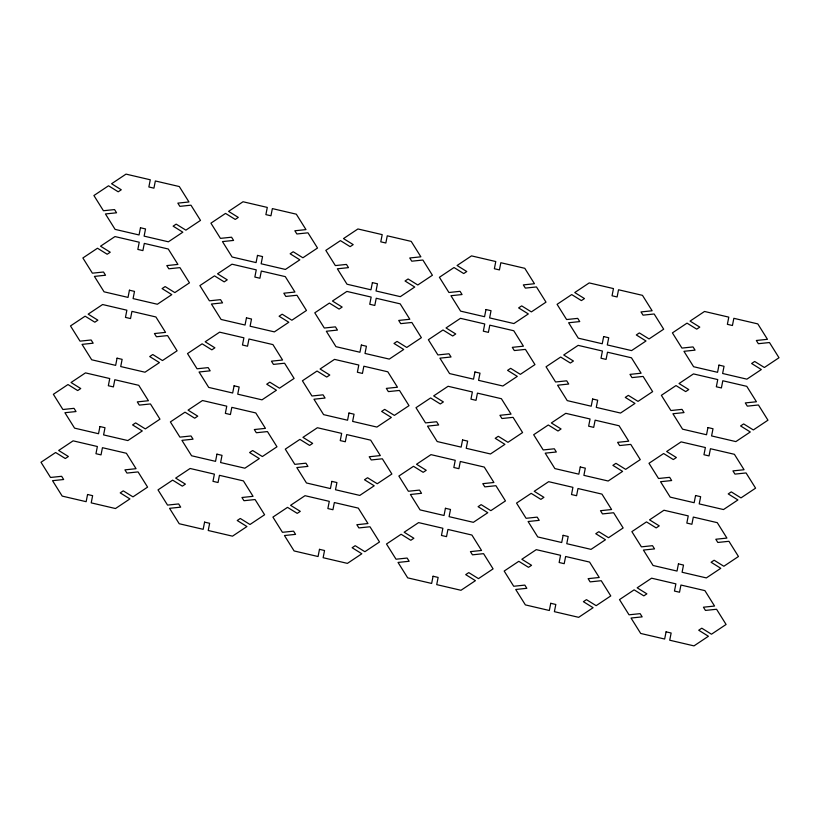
<?xml version="1.0" encoding="UTF-8"?>
<svg xmlns="http://www.w3.org/2000/svg" width="820" height="820" viewBox="0 0 820 820"><rect width="100%" height="100%" fill="white"/><g stroke="black" fill="none" stroke-linecap="round" stroke-linejoin="round"><path stroke-width="1.23" d="M99.937 426.533L98.523 433.729L74.569 428.132L64.913 412.716L76.034 411.548L74.015 408.339L62.894 409.508L53.372 394.297L67.988 384.539L77.695 390.566L80.739 388.536L71.043 382.509L85.475 372.885L109.747 378.543L108.332 385.738L113.396 386.917L114.81 379.732L138.764 385.318L148.42 400.734L137.299 401.902L139.318 405.111L150.439 403.942L159.962 419.163L145.335 428.911L135.638 422.884L132.594 424.924L142.29 430.941L127.858 440.565L103.586 434.907L105.001 427.712L99.937 426.533M87.566 494.491L86.151 501.686L62.197 496.1L52.541 480.684L63.663 479.515L61.643 476.297L50.522 477.465L41 462.254L55.627 452.507L65.323 458.534L68.367 456.494L58.671 450.467L73.103 440.842L97.375 446.51L95.96 453.706L101.024 454.885L102.438 447.689L126.393 453.275L136.048 468.691L124.927 469.86L126.946 473.078L138.067 471.91L147.59 487.121L132.973 496.869L123.266 490.852L120.222 492.881L129.919 498.908L115.487 508.533L91.215 502.865L92.629 495.669L87.566 494.491M140.476 227.765L139.051 234.961L115.097 229.374L105.442 213.958L116.563 212.79L114.554 209.571L103.433 210.74L93.91 195.529L108.527 185.781L118.223 191.808L121.278 189.768L111.581 183.741L126.013 174.117L150.285 179.785L148.861 186.98L153.924 188.159L155.349 180.964L179.303 186.55L188.959 201.966L177.837 203.135L179.857 206.353L190.968 205.184L200.5 220.395L185.873 230.153L176.177 224.126L173.123 226.156L182.829 232.183L168.397 241.808L144.115 236.139L145.54 228.944L140.476 227.765M129.437 290.208L128.023 297.404L104.068 291.817L94.413 276.401L105.534 275.233L103.515 272.014L92.393 273.183L82.871 257.972L97.498 248.224L107.194 254.251L110.239 252.211L100.542 246.195L114.974 236.57L139.246 242.228L137.832 249.423L142.895 250.602L144.31 243.407L168.264 249.003L177.919 264.419L166.798 265.588L168.817 268.796L179.939 267.627L189.461 282.838L174.834 292.596L165.138 286.569L162.093 288.599L171.79 294.626L157.358 304.251L133.086 298.593L134.5 291.397L129.437 290.208M117.065 358.176L115.651 365.371L91.696 359.785L82.041 344.369L93.162 343.201L91.143 339.982L80.022 341.151L70.499 325.94L85.126 316.182L94.823 322.209L97.867 320.179L88.17 314.152L102.602 304.527L126.874 310.196L125.46 317.391L130.523 318.57L131.938 311.374L155.902 316.961L165.548 332.377L154.437 333.545L156.446 336.764L167.567 335.595L177.089 350.806L162.473 360.554L152.766 354.527L149.722 356.567L159.418 362.594L144.986 372.218L120.714 366.55L122.129 359.355L117.065 358.176M216.951 454.157L215.537 461.352L191.583 455.766L181.927 440.35L193.048 439.182L191.029 435.963L179.908 437.132L170.386 421.921L185.012 412.173L194.709 418.2L197.753 416.16L188.057 410.133L202.489 400.519L226.761 406.177L225.346 413.372L230.41 414.551L231.824 407.356L255.789 412.952L265.434 428.368L254.323 429.536L256.332 432.745L267.453 431.576L276.976 446.787L262.359 456.545L252.652 450.518L249.608 452.548L259.304 458.575L244.872 468.199L220.6 462.541L222.015 455.346L216.951 454.157M204.59 522.125L203.165 529.32L179.211 523.734L169.555 508.318L180.677 507.149L178.657 503.931L167.546 505.099L158.014 489.888L172.641 480.13L182.337 486.157L185.392 484.128L175.685 478.101L190.117 468.476L214.389 474.144L212.974 481.34L218.038 482.519L219.452 475.323L243.417 480.909L253.062 496.325L241.951 497.494L243.96 500.712L255.082 499.544L264.604 514.755L249.987 524.503L240.28 518.476L237.236 520.515L246.933 526.543L232.501 536.167L208.229 530.499L209.653 523.303L204.59 522.125M257.49 255.399L256.076 262.595L232.111 257.008L222.466 241.592L233.577 240.424L231.568 237.205L220.447 238.374L210.924 223.163L225.541 213.405L235.248 219.432L238.292 217.402L228.595 211.375L243.027 201.751L267.299 207.419L265.885 214.614L270.938 215.793L272.363 208.598L296.317 214.184L305.973 229.6L294.851 230.768L296.871 233.987L307.982 232.818L317.514 248.029L302.887 257.777L293.191 251.75L290.147 253.79L299.843 259.817L285.411 269.442L261.139 263.773L262.554 256.578L257.49 255.399M246.461 317.842L245.036 325.038L221.082 319.452L211.427 304.035L222.548 302.867L220.529 299.648L209.418 300.817L199.885 285.606L214.512 275.858L224.208 281.885L227.253 279.845L217.556 273.818L231.988 264.194L256.26 269.862L254.846 277.058L259.909 278.236L261.324 271.041L285.288 276.627L294.933 292.043L283.822 293.212L285.832 296.43L296.953 295.261L306.475 310.472L291.858 320.231L282.152 314.204L279.107 316.233L288.804 322.26L274.372 331.885L250.1 326.216L251.514 319.021L246.461 317.842M234.089 385.81L232.665 393.005L208.71 387.409L199.055 371.993L210.176 370.824L208.157 367.616L197.046 368.785L187.513 353.574L202.14 343.816L211.837 349.843L214.891 347.813L205.184 341.786L219.616 332.161L243.899 337.819L242.474 345.015L247.537 346.204L248.952 339.008L272.916 344.595L282.572 360.011L271.451 361.179L273.46 364.398L284.581 363.229L294.103 378.44L279.487 388.188L269.79 382.161L266.736 384.201L276.432 390.217L262 399.842L237.728 394.184L239.153 386.989L234.089 385.81M331.854 481.381L330.429 488.577L306.475 482.98L296.819 467.564L307.941 466.395L305.932 463.187L294.81 464.356L285.288 449.145L299.905 439.387L309.601 445.414L312.656 443.384L302.959 437.357L317.391 427.732L341.663 433.39L340.238 440.586L345.302 441.765L346.727 434.579L370.681 440.166L380.336 455.582L369.215 456.75L371.234 459.958L382.345 458.79L391.878 474.011L377.251 483.759L367.555 477.732L364.5 479.772L374.207 485.788L359.775 495.413L335.493 489.755L336.917 482.56L331.854 481.381M319.482 549.338L318.068 556.534L294.103 550.948L284.458 535.532L295.569 534.363L293.56 531.145L282.439 532.313L272.916 517.102L287.533 507.354L297.24 513.371L300.284 511.342L290.587 505.315L305.019 495.69L329.291 501.358L327.867 508.554L332.93 509.732L334.355 502.537L358.309 508.123L367.965 523.539L356.843 524.708L358.863 527.926L369.974 526.758L379.506 541.969L364.88 551.716L355.183 545.7L352.139 547.729L361.835 553.756L347.403 563.381L323.131 557.713L324.546 550.517L319.482 549.338M372.393 282.613L370.968 289.808L347.014 284.222L337.358 268.806L348.479 267.638L346.47 264.419L335.349 265.588L325.817 250.377L340.443 240.629L350.14 246.656L353.194 244.616L343.488 238.589L357.92 228.964L382.202 234.633L380.777 241.828L385.841 243.007L387.265 235.811L411.22 241.398L420.875 256.814L409.754 257.982L411.763 261.201L422.884 260.032L432.406 275.243L417.79 284.991L408.093 278.974L405.039 281.004L414.735 287.031L400.314 296.656L376.031 290.987L377.456 283.792L372.393 282.613M361.353 345.056L359.939 352.252L335.974 346.665L326.329 331.249L337.44 330.081L335.431 326.862L324.31 328.031L314.788 312.82L329.404 303.072L339.111 309.099L342.155 307.059L332.459 301.032L346.891 291.418L371.163 297.076L369.738 304.271L374.801 305.45L376.226 298.255L400.18 303.851L409.836 319.267L398.715 320.435L400.734 323.644L411.845 322.475L421.377 337.686L406.751 347.444L397.054 341.417L394 343.447L403.707 349.474L389.274 359.098L365.002 353.44L366.417 346.245L361.353 345.056M348.982 413.024L347.567 420.219L323.603 414.633L313.957 399.217L325.068 398.048L323.059 394.83L311.938 395.998L302.416 380.787L317.032 371.029L326.739 377.056L329.784 375.027L320.087 369L334.519 359.375L358.791 365.043L357.377 372.239L362.44 373.418L363.854 366.222L387.809 371.808L397.464 387.224L386.343 388.393L388.362 391.611L399.483 390.443L409.006 405.654L394.379 415.402L384.683 409.375L381.638 411.414L391.335 417.441L376.903 427.066L352.631 421.398L354.045 414.202L348.982 413.024M445.434 508.287L444.02 515.483L420.065 509.896L410.41 494.48L421.531 493.312L419.512 490.093L408.391 491.262L398.868 476.051L413.495 466.293L423.192 472.32L426.236 470.29L416.539 464.263L430.971 454.639L455.243 460.307L453.829 467.502L458.892 468.681L460.307 461.486L484.271 467.072L493.917 482.488L482.806 483.656L484.815 486.875L495.936 485.706L505.458 500.917L490.842 510.665L481.135 504.638L478.091 506.678L487.787 512.705L473.355 522.33L449.083 516.661L450.498 509.466L445.434 508.287M433.073 576.245L431.648 583.44L407.694 577.854L398.038 562.438L409.159 561.269L407.14 558.051L396.029 559.22L386.497 544.008L401.123 534.261L410.82 540.288L413.874 538.248L404.168 532.231L418.6 522.606L442.872 528.264L441.457 535.46L446.521 536.639L447.935 529.443L471.9 535.04L481.545 550.456L470.434 551.624L472.443 554.832L483.564 553.664L493.086 568.875L478.47 578.633L468.763 572.606L465.719 574.635L475.415 580.662L460.983 590.287L436.711 584.629L438.136 577.434L433.073 576.245M485.973 309.519L484.558 316.715L460.594 311.128L450.949 295.712L462.06 294.544L460.051 291.325L448.929 292.504L439.407 277.283L454.024 267.535L463.73 273.562L466.775 271.522L457.078 265.506L471.51 255.881L495.782 261.539L494.368 268.734L499.421 269.913L500.846 262.718L524.8 268.314L534.455 283.73L523.334 284.899L525.353 288.107L536.464 286.938L545.997 302.149L531.37 311.907L521.674 305.88L518.63 307.91L528.326 313.937L513.894 323.562L489.622 317.904L491.036 310.708L485.973 309.519M474.944 371.972L473.519 379.168L449.565 373.571L439.909 358.155L451.031 356.987L449.011 353.779L437.9 354.947L428.368 339.736L442.995 329.978L452.691 336.005L455.735 333.976L446.039 327.949L460.471 318.324L484.743 323.982L483.328 331.178L488.392 332.366L489.806 325.171L513.771 330.757L523.416 346.173L512.305 347.342L514.314 350.56L525.435 349.392L534.958 364.603L520.341 374.351L510.634 368.323L507.59 370.363L517.287 376.38L502.855 386.005L478.583 380.347L479.997 373.151L474.944 371.972M462.572 439.93L461.147 447.125L437.193 441.539L427.538 426.123L438.659 424.955L436.64 421.736L425.529 422.905L415.996 407.694L430.623 397.946L440.319 403.973L443.374 401.933L433.667 395.906L448.099 386.281L472.381 391.95L470.957 399.145L476.02 400.324L477.435 393.128L501.399 398.715L511.044 414.131L499.933 415.299L501.942 418.518L513.064 417.349L522.586 432.56L507.969 442.318L498.273 436.291L495.218 438.321L504.915 444.348L490.483 453.972L466.211 448.304L467.636 441.109L462.572 439.93M563.125 535.327L561.7 542.522L537.746 536.936L528.09 521.52L539.211 520.351L537.192 517.133L526.081 518.302L516.549 503.09L531.175 493.343L540.872 499.37L543.926 497.33L534.22 491.303L548.652 481.678L572.924 487.346L571.509 494.542L576.573 495.721L577.987 488.525L601.952 494.111L611.597 509.527L600.486 510.696L602.495 513.914L613.616 512.746L623.139 527.957L608.522 537.715L598.815 531.688L595.771 533.717L605.467 539.745L591.035 549.369L566.764 543.701L568.188 536.505L563.125 535.327M550.753 603.294L549.328 610.49L525.374 604.893L515.718 589.477L526.84 588.309L524.831 585.101L513.709 586.269L504.177 571.058L518.804 561.3L528.5 567.327L531.555 565.298L521.848 559.271L536.28 549.646L560.562 555.304L559.137 562.499L564.201 563.688L565.626 556.493L589.58 562.079L599.236 577.495L588.114 578.664L590.123 581.882L601.245 580.714L610.767 595.925L596.15 605.672L586.454 599.645L583.399 601.685L593.096 607.702L578.664 617.327L554.392 611.669L555.816 604.473L550.753 603.294M603.653 336.569L602.239 343.764L578.284 338.168L568.629 322.752L579.75 321.583L577.731 318.375L566.61 319.544L557.087 304.333L571.704 294.575L581.411 300.602L584.455 298.572L574.758 292.545L589.191 282.92L613.462 288.579L612.048 295.774L617.111 296.963L618.526 289.767L642.48 295.354L652.136 310.77L641.014 311.938L643.034 315.157L654.155 313.988L663.677 329.199L649.05 338.947L639.354 332.92L636.31 334.96L646.006 340.987L631.574 350.601L607.302 344.943L608.717 337.748L603.653 336.569M592.624 399.012L591.199 406.207L567.245 400.621L557.59 385.205L568.711 384.037L566.692 380.818L555.581 381.987L546.048 366.776L560.675 357.028L570.371 363.045L573.426 361.015L563.719 354.988L578.151 345.363L602.433 351.032L601.009 358.227L606.072 359.406L607.497 352.21L631.451 357.797L641.107 373.213L629.986 374.381L631.995 377.6L643.116 376.431L652.638 391.642L638.021 401.39L628.325 395.363L625.27 397.403L634.967 403.43L620.535 413.054L596.263 407.386L597.688 400.191L592.624 399.012M580.252 466.98L578.828 474.165L554.874 468.579L545.218 453.163L556.339 451.994L554.33 448.786L543.209 449.954L533.676 434.733L548.303 424.985L558 431.012L561.054 428.973L551.347 422.956L565.779 413.331L590.062 418.989L588.637 426.185L593.7 427.363L595.125 420.168L619.079 425.764L628.735 441.18L617.614 442.349L619.623 445.557L630.744 444.389L640.266 459.6L625.65 469.358L615.953 463.331L612.899 465.36L622.595 471.387L608.173 481.012L583.891 475.354L585.316 468.158L580.252 466.98M678.447 563.873L677.023 571.068L653.068 565.482L643.413 550.066L654.534 548.898L652.515 545.679L641.404 546.858L631.871 531.637L646.498 521.889L656.195 527.916L659.249 525.876L649.543 519.859L663.974 510.235L688.246 515.893L686.832 523.088L691.895 524.267L693.31 517.071L717.274 522.668L726.92 538.084L715.809 539.252L717.818 542.461L728.939 541.292L738.461 556.503L723.845 566.261L714.138 560.234L711.094 562.264L720.79 568.291L706.358 577.915L682.086 572.257L683.511 565.062L678.447 563.873M666.076 631.841L664.651 639.036L640.697 633.45L631.041 618.034L642.162 616.865L640.143 613.647L629.032 614.816L619.5 599.604L634.126 589.846L643.823 595.874L646.877 593.844L637.171 587.817L651.603 578.192L675.885 583.861L674.46 591.056L679.524 592.235L680.948 585.039L704.903 590.625L714.558 606.041L703.437 607.21L705.446 610.428L716.567 609.26L726.089 624.471L711.473 634.219L701.776 628.192L698.722 630.231L708.418 636.258L693.986 645.883L669.714 640.215L671.139 633.019L666.076 631.841M718.976 365.115L717.561 372.311L693.607 366.724L683.952 351.308L695.073 350.14L693.054 346.921L681.932 348.09L672.41 332.879L687.027 323.131L696.733 329.148L699.778 327.118L690.081 321.091L704.513 311.467L728.785 317.135L727.371 324.33L732.434 325.509L733.849 318.314L757.803 323.9L767.458 339.316L756.337 340.484L758.356 343.703L769.478 342.534L779 357.745L764.373 367.493L754.677 361.466L751.632 363.506L761.329 369.533L746.897 379.158L722.625 373.489L724.039 366.294L718.976 365.115M707.947 427.558L706.522 434.754L682.568 429.167L672.912 413.751L684.034 412.583L682.014 409.364L670.903 410.533L661.371 395.322L675.998 385.574L685.694 391.601L688.749 389.561L679.042 383.534L693.474 373.91L717.756 379.578L716.332 386.773L721.395 387.952L722.809 380.757L746.774 386.343L756.429 401.759L745.308 402.928L747.317 406.146L758.438 404.977L767.961 420.188L753.344 429.946L743.648 423.919L740.593 425.949L750.29 431.976L735.858 441.601L711.586 435.932L713.01 428.747L707.947 427.558M695.575 495.526L694.15 502.721L670.196 497.125L660.541 481.709L671.662 480.54L669.653 477.332L658.532 478.501L648.999 463.29L663.626 453.532L673.322 459.559L676.377 457.529L666.67 451.502L681.102 441.877L705.384 447.535L703.96 454.731L709.023 455.92L710.448 448.724L734.402 454.311L744.058 469.727L732.936 470.895L734.945 474.114L746.067 472.945L755.589 488.156L740.972 497.904L731.276 491.877L728.221 493.917L737.918 499.944L723.496 509.558L699.214 503.9L700.639 496.705L695.575 495.526"/></g></svg>
